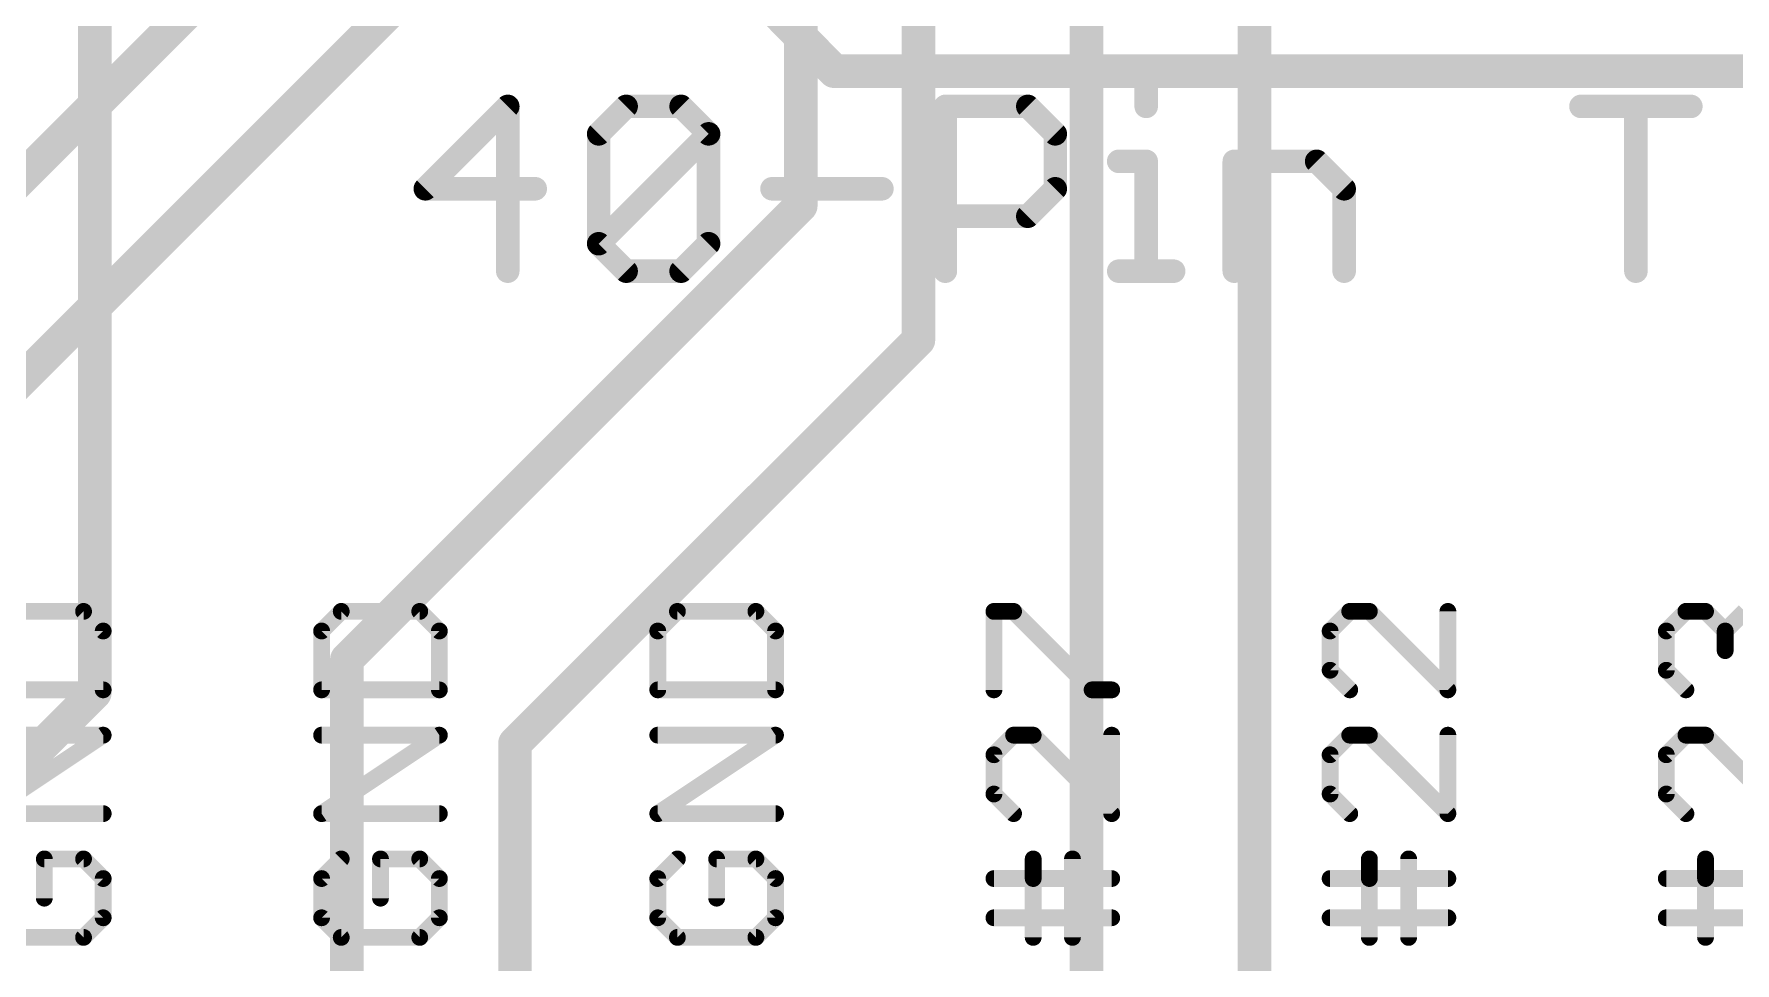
# Model space of a CAD drawing. Extents: x -9.8 to 65.3, y -0.3 to 69.2.
# Drawn here: x 16.69 to 29.54, y 15.99 to 23.01 of the extents above; entities that cross this region are included whole.
import ezdxf

# ---------------------------------------------------------------- set-up
doc = ezdxf.new("R2010")
doc.units = 0
for name, color, linetype in [('1', 12, 'CONTINUOUS'), ('16', 132, 'CONTINUOUS'), ('21', 40, 'CONTINUOUS')]:
    doc.layers.add(name, color=color, linetype=linetype)

msp = doc.modelspace()

# ---------------------------------------------------------------- linework, layer by layer
at = {"layer": '1', "const_width": 0.254}
for points in [[(17.145, 46.736), (17.145, 18.034)], [(17.75, 27.843), (22.733, 22.733)], [(22.733, 22.733), (46.609, 22.733)], [(17.145, 18.034), (14.224, 15.113)]]:
    msp.add_lwpolyline(points, dxfattribs=at)
at = {"layer": '1', "const_width": 0.127}
for points in [[(22.733, 22.7965, 1), (22.733, 22.6695)], [(22.6875, 22.6887, 1), (22.7785, 22.7773)], [(17.1899, 17.9891, 1), (17.1001, 18.0789)], [(17.0815, 18.034, 1), (17.2085, 18.034)]]:
    msp.add_lwpolyline(points, format="xyb", dxfattribs=at)
at = {"layer": '16', "const_width": 0.254}
for points in [[(22.479, 34.925), (22.479, 21.717)], [(23.368, 34.163), (23.368, 20.701)], [(13.462, 18.796), (20.574, 25.908)], [(21.59, 25.4), (15.875, 19.685)], [(25.908, 24.511), (25.908, 11.811)], [(24.638, 23.622), (24.638, 12.573)], [(22.479, 21.717), (19.05, 18.288)], [(23.368, 20.701), (20.32, 17.653)], [(19.05, 18.288), (19.05, 9.779)], [(20.32, 17.653), (20.32, 10.795)]]:
    msp.add_lwpolyline(points, dxfattribs=at)
at = {"layer": '16', "const_width": 0.127}
for points in [[(22.4155, 21.717, 1), (22.5425, 21.717)], [(22.5239, 21.6721, 1), (22.4341, 21.7619)], [(23.4129, 20.6561, 1), (23.3231, 20.7459)], [(23.3045, 20.701, 1), (23.4315, 20.701)], [(19.1135, 18.288, 1), (18.9865, 18.288)], [(19.0051, 18.3329, 1), (19.0949, 18.2431)], [(20.3835, 17.653, 1), (20.2565, 17.653)], [(20.2751, 17.6979, 1), (20.3649, 17.6081)]]:
    msp.add_lwpolyline(points, format="xyb", dxfattribs=at)
at = {"layer": '21'}
for points, const_width in [([(25.1334, 22.675, 1), (25.0445, 22.675)], 0.0889), ([(20.3097, 22.4674, 1), (20.2208, 22.4674)], 0.0889), ([(20.2967, 22.4359, 1), (20.2339, 22.4988)], 0.0889), ([(21.1598, 22.5118, 1), (21.1598, 22.4229)], 0.0889), ([(21.1912, 22.4359, 1), (21.1284, 22.4988)], 0.0889), ([(21.6064, 22.4988, 1), (21.5436, 22.4359)], 0.0889), ([(21.575, 22.4229, 1), (21.575, 22.5118)], 0.0889), ([(23.6161, 22.4674, 1), (23.5272, 22.4674)], 0.0889), ([(23.5716, 22.5118, 1), (23.5716, 22.4229)], 0.0889), ([(24.2259, 22.4988, 1), (24.163, 22.4359)], 0.0889), ([(24.1945, 22.4229, 1), (24.1945, 22.5118)], 0.0889), ([(25.0445, 22.4674, 1), (25.1334, 22.4674)], 0.0889), ([(28.374, 22.5118, 1), (28.374, 22.4229)], 0.0889), ([(28.8336, 22.4674, 1), (28.7447, 22.4674)], 0.0889), ([(29.2044, 22.4229, 1), (29.2044, 22.5118)], 0.0889), ([(20.9966, 22.2598, 1), (20.9077, 22.2598)], 0.0889), ([(20.9208, 22.2912, 1), (20.9836, 22.2283)], 0.0889), ([(21.8271, 22.2598, 1), (21.7382, 22.2598)], 0.0889), ([(21.8141, 22.2283, 1), (21.7512, 22.2912)], 0.0889), ([(21.7512, 22.2283, 1), (21.8141, 22.2912)], 0.0889), ([(24.4465, 22.2598, 1), (24.3576, 22.2598)], 0.0889), ([(24.3706, 22.2283, 1), (24.4335, 22.2912)], 0.0889), ([(24.8814, 22.0966, 1), (24.8814, 22.0077)], 0.0889), ([(25.1334, 22.0521, 1), (25.0445, 22.0521)], 0.0889), ([(25.089, 22.0077, 1), (25.089, 22.0966)], 0.0889), ([(25.7545, 22.0966, 1), (25.7545, 22.0077)], 0.0889), ([(25.799, 22.0521, 1), (25.7101, 22.0521)], 0.0889), ([(26.4088, 22.0836, 1), (26.3459, 22.0207)], 0.0889), ([(26.3773, 22.0077, 1), (26.3773, 22.0966)], 0.0889), ([(19.611, 21.876, 1), (19.6739, 21.8131)], 0.0889), ([(19.6425, 21.889, 1), (19.6425, 21.8001)], 0.0889), ([(20.4729, 21.8001, 1), (20.4729, 21.889)], 0.0889), ([(22.2619, 21.889, 1), (22.2619, 21.8001)], 0.0889), ([(23.0923, 21.8001, 1), (23.0923, 21.889)], 0.0889), ([(24.3576, 21.8445, 1), (24.4465, 21.8445)], 0.0889), ([(24.4335, 21.8131, 1), (24.3706, 21.876)], 0.0889), ([(26.6294, 21.8445, 1), (26.5405, 21.8445)], 0.0889), ([(26.5535, 21.8131, 1), (26.6164, 21.876)], 0.0889), ([(23.5716, 21.6814, 1), (23.5716, 21.5925)], 0.0889), ([(24.1945, 21.5925, 1), (24.1945, 21.6814)], 0.0889), ([(24.163, 21.6683, 1), (24.2259, 21.6055)], 0.0889), ([(20.9077, 21.4293, 1), (20.9966, 21.4293)], 0.0889), ([(20.9836, 21.4607, 1), (20.9208, 21.3979)], 0.0889), ([(20.9208, 21.4607, 1), (20.9836, 21.3979)], 0.0889), ([(21.7382, 21.4293, 1), (21.8271, 21.4293)], 0.0889), ([(21.8141, 21.3979, 1), (21.7512, 21.4607)], 0.0889), ([(20.2208, 21.2217, 1), (20.3097, 21.2217)], 0.0889), ([(21.1598, 21.2662, 1), (21.1598, 21.1773)], 0.0889), ([(21.1284, 21.1903, 1), (21.1912, 21.2531)], 0.0889), ([(21.5436, 21.2531, 1), (21.6064, 21.1903)], 0.0889), ([(21.575, 21.1773, 1), (21.575, 21.2662)], 0.0889), ([(23.5272, 21.2217, 1), (23.6161, 21.2217)], 0.0889), ([(24.8814, 21.2662, 1), (24.8814, 21.1773)], 0.0889), ([(25.0445, 21.2217, 1), (25.1334, 21.2217)], 0.0889), ([(25.2966, 21.1773, 1), (25.2966, 21.2662)], 0.0889), ([(25.7101, 21.2217, 1), (25.799, 21.2217)], 0.0889), ([(26.5405, 21.2217, 1), (26.6294, 21.2217)], 0.0889), ([(28.7447, 21.2217, 1), (28.8336, 21.2217)], 0.0889), ([(17.0827, 18.6729, 1), (17.0378, 18.628)], 0.0635), ([(17.0602, 18.6187, 1), (17.0602, 18.6822)], 0.0635), ([(19.007, 18.6822, 1), (19.007, 18.6187)], 0.0635), ([(19.0295, 18.628, 1), (18.9846, 18.6729)], 0.0635), ([(19.6227, 18.6729, 1), (19.5778, 18.628)], 0.0635), ([(19.6002, 18.6187, 1), (19.6002, 18.6822)], 0.0635), ([(21.547, 18.6822, 1), (21.547, 18.6187)], 0.0635), ([(21.5695, 18.628, 1), (21.5246, 18.6729)], 0.0635), ([(22.1627, 18.6729, 1), (22.1178, 18.628)], 0.0635), ([(22.1402, 18.6187, 1), (22.1402, 18.6822)], 0.0635), ([(23.9387, 18.6822, 1), (23.9387, 18.6187)], 0.0635), ([(23.9705, 18.6504, 1), (23.907, 18.6504)], 0.0635), ([(24.1095, 18.6729, 1), (24.0646, 18.628)], 0.0635), ([(24.087, 18.6187, 1), (24.087, 18.6822)], 0.0635), ([(26.627, 18.6822, 1), (26.627, 18.6187)], 0.0635), ([(26.6495, 18.628, 1), (26.6046, 18.6729)], 0.0635), ([(26.7978, 18.6729, 1), (26.7529, 18.628)], 0.0635), ([(26.7753, 18.6187, 1), (26.7753, 18.6822)], 0.0635), ([(27.4002, 18.6504, 1), (27.3368, 18.6504)], 0.0635), ([(29.167, 18.6822, 1), (29.167, 18.6187)], 0.0635), ([(29.1895, 18.628, 1), (29.1446, 18.6729)], 0.0635), ([(29.3378, 18.6729, 1), (29.2929, 18.628)], 0.0635), ([(29.3153, 18.6187, 1), (29.3153, 18.6822)], 0.0635), ([(17.2402, 18.5021, 1), (17.1768, 18.5021)], 0.0635), ([(17.186, 18.4797, 1), (17.231, 18.5246)], 0.0635), ([(18.8905, 18.5021, 1), (18.827, 18.5021)], 0.0635), ([(18.8363, 18.5246, 1), (18.8812, 18.4797)], 0.0635), ([(19.7802, 18.5021, 1), (19.7168, 18.5021)], 0.0635), ([(19.726, 18.4797, 1), (19.771, 18.5246)], 0.0635), ([(21.4305, 18.5021, 1), (21.367, 18.5021)], 0.0635), ([(21.3763, 18.5246, 1), (21.4212, 18.4797)], 0.0635), ([(22.3203, 18.5021, 1), (22.2568, 18.5021)], 0.0635), ([(22.266, 18.4797, 1), (22.311, 18.5246)], 0.0635), ([(26.5105, 18.5021, 1), (26.447, 18.5021)], 0.0635), ([(26.4563, 18.5246, 1), (26.5012, 18.4797)], 0.0635), ([(29.0505, 18.5021, 1), (28.987, 18.5021)], 0.0635), ([(28.9963, 18.5246, 1), (29.0412, 18.4797)], 0.0635), ([(29.4954, 18.5021, 1), (29.4319, 18.5021)], 0.0635), ([(29.4412, 18.5246, 1), (29.4861, 18.4797)], 0.0635), ([(29.4412, 18.4797, 1), (29.4861, 18.5246)], 0.0635), ([(29.4319, 18.3538, 1), (29.4954, 18.3538)], 0.0635), ([(26.5012, 18.228, 1), (26.4563, 18.1831)], 0.0635), ([(29.0412, 18.228, 1), (28.9963, 18.1831)], 0.0635), ([(26.447, 18.2056, 1), (26.5105, 18.2056)], 0.0635), ([(28.987, 18.2056, 1), (29.0505, 18.2056)], 0.0635), ([(17.1768, 18.0573, 1), (17.2402, 18.0573)], 0.0635), ([(17.2085, 18.0255, 1), (17.2085, 18.089)], 0.0635), ([(18.8587, 18.089, 1), (18.8587, 18.0255)], 0.0635), ([(18.827, 18.0573, 1), (18.8905, 18.0573)], 0.0635), ([(19.7168, 18.0573, 1), (19.7802, 18.0573)], 0.0635), ([(19.7485, 18.0255, 1), (19.7485, 18.089)], 0.0635), ([(21.3987, 18.089, 1), (21.3987, 18.0255)], 0.0635), ([(21.367, 18.0573, 1), (21.4305, 18.0573)], 0.0635), ([(22.2568, 18.0573, 1), (22.3203, 18.0573)], 0.0635), ([(22.2885, 18.0255, 1), (22.2885, 18.089)], 0.0635), ([(23.907, 18.0573, 1), (23.9705, 18.0573)], 0.0635), ([(24.6802, 18.089, 1), (24.6802, 18.0255)], 0.0635), ([(24.6578, 18.0348, 1), (24.7027, 18.0797)], 0.0635), ([(24.8285, 18.0255, 1), (24.8285, 18.089)], 0.0635), ([(26.6046, 18.0348, 1), (26.6495, 18.0797)], 0.0635), ([(27.3368, 18.0573, 1), (27.4002, 18.0573)], 0.0635), ([(27.346, 18.0348, 1), (27.391, 18.0797)], 0.0635), ([(29.1446, 18.0348, 1), (29.1895, 18.0797)], 0.0635), ([(17.2261, 17.6885, 1), (17.1909, 17.7413)], 0.0635), ([(17.2085, 17.6832, 1), (17.2085, 17.7467)], 0.0635), ([(18.8587, 17.7467, 1), (18.8587, 17.6832)], 0.0635), ([(19.7661, 17.6885, 1), (19.7309, 17.7413)], 0.0635), ([(19.7485, 17.6832, 1), (19.7485, 17.7467)], 0.0635), ([(21.3987, 17.7467, 1), (21.3987, 17.6832)], 0.0635), ([(22.3061, 17.6885, 1), (22.2709, 17.7413)], 0.0635), ([(22.2885, 17.6832, 1), (22.2885, 17.7467)], 0.0635), ([(24.087, 17.7467, 1), (24.087, 17.6832)], 0.0635), ([(24.1095, 17.6925, 1), (24.0646, 17.7374)], 0.0635), ([(24.2578, 17.7374, 1), (24.2129, 17.6925)], 0.0635), ([(24.2353, 17.6832, 1), (24.2353, 17.7467)], 0.0635), ([(24.8603, 17.7149, 1), (24.7968, 17.7149)], 0.0635), ([(26.627, 17.7467, 1), (26.627, 17.6832)], 0.0635), ([(26.6495, 17.6925, 1), (26.6046, 17.7374)], 0.0635), ([(26.7978, 17.7374, 1), (26.7529, 17.6925)], 0.0635), ([(26.7753, 17.6832, 1), (26.7753, 17.7467)], 0.0635), ([(27.4002, 17.7149, 1), (27.3368, 17.7149)], 0.0635), ([(29.167, 17.7467, 1), (29.167, 17.6832)], 0.0635), ([(29.1895, 17.6925, 1), (29.1446, 17.7374)], 0.0635), ([(29.3378, 17.7374, 1), (29.2929, 17.6925)], 0.0635), ([(29.3153, 17.6832, 1), (29.3153, 17.7467)], 0.0635), ([(23.9705, 17.5666, 1), (23.907, 17.5666)], 0.0635), ([(23.9163, 17.5891, 1), (23.9612, 17.5442)], 0.0635), ([(26.5105, 17.5666, 1), (26.447, 17.5666)], 0.0635), ([(26.4563, 17.5891, 1), (26.5012, 17.5442)], 0.0635), ([(29.0505, 17.5666, 1), (28.987, 17.5666)], 0.0635), ([(28.9963, 17.5891, 1), (29.0412, 17.5442)], 0.0635), ([(23.907, 17.27, 1), (23.9705, 17.27)], 0.0635), ([(23.9612, 17.2925, 1), (23.9163, 17.2476)], 0.0635), ([(26.447, 17.27, 1), (26.5105, 17.27)], 0.0635), ([(26.5012, 17.2925, 1), (26.4563, 17.2476)], 0.0635), ([(28.987, 17.27, 1), (29.0505, 17.27)], 0.0635), ([(29.0412, 17.2925, 1), (28.9963, 17.2476)], 0.0635), ([(17.2085, 17.09, 1), (17.2085, 17.1535)], 0.0635), ([(18.8587, 17.1535, 1), (18.8587, 17.09)], 0.0635), ([(18.8411, 17.1482, 1), (18.8764, 17.0953)], 0.0635), ([(19.7485, 17.09, 1), (19.7485, 17.1535)], 0.0635), ([(21.3987, 17.1535, 1), (21.3987, 17.09)], 0.0635), ([(21.3811, 17.1482, 1), (21.4164, 17.0953)], 0.0635), ([(22.2885, 17.09, 1), (22.2885, 17.1535)], 0.0635), ([(24.0646, 17.0993, 1), (24.1095, 17.1442)], 0.0635), ([(24.7968, 17.1217, 1), (24.8603, 17.1217)], 0.0635), ([(24.806, 17.0993, 1), (24.851, 17.1442)], 0.0635), ([(26.6046, 17.0993, 1), (26.6495, 17.1442)], 0.0635), ([(27.3368, 17.1217, 1), (27.4002, 17.1217)], 0.0635), ([(27.346, 17.0993, 1), (27.391, 17.1442)], 0.0635), ([(29.1446, 17.0993, 1), (29.1895, 17.1442)], 0.0635), ([(16.7636, 16.8111, 1), (16.7636, 16.7476)], 0.0635), ([(16.7954, 16.7794, 1), (16.7319, 16.7794)], 0.0635), ([(17.0827, 16.8018, 1), (17.0378, 16.7569)], 0.0635), ([(17.0602, 16.7476, 1), (17.0602, 16.8111)], 0.0635), ([(19.0295, 16.7569, 1), (18.9846, 16.8018)], 0.0635), ([(19.3036, 16.8111, 1), (19.3036, 16.7476)], 0.0635), ([(19.3354, 16.7794, 1), (19.2719, 16.7794)], 0.0635), ([(19.6227, 16.8018, 1), (19.5778, 16.7569)], 0.0635), ([(19.6002, 16.7476, 1), (19.6002, 16.8111)], 0.0635), ([(21.5695, 16.7569, 1), (21.5246, 16.8018)], 0.0635), ([(21.8436, 16.8111, 1), (21.8436, 16.7476)], 0.0635), ([(21.8754, 16.7794, 1), (21.8119, 16.7794)], 0.0635), ([(22.1627, 16.8018, 1), (22.1178, 16.7569)], 0.0635), ([(22.1402, 16.7476, 1), (22.1402, 16.8111)], 0.0635), ([(24.2671, 16.7794, 1), (24.2036, 16.7794)], 0.0635), ([(24.5637, 16.7794, 1), (24.5002, 16.7794)], 0.0635), ([(26.8071, 16.7794, 1), (26.7436, 16.7794)], 0.0635), ([(27.1037, 16.7794, 1), (27.0402, 16.7794)], 0.0635), ([(29.3471, 16.7794, 1), (29.2836, 16.7794)], 0.0635), ([(17.2402, 16.6311, 1), (17.1768, 16.6311)], 0.0635), ([(17.186, 16.6086, 1), (17.231, 16.6536)], 0.0635), ([(18.8363, 16.6536, 1), (18.8812, 16.6086)], 0.0635), ([(18.8905, 16.6311, 1), (18.827, 16.6311)], 0.0635), ([(19.7802, 16.6311, 1), (19.7168, 16.6311)], 0.0635), ([(19.726, 16.6086, 1), (19.771, 16.6536)], 0.0635), ([(21.3763, 16.6536, 1), (21.4212, 16.6086)], 0.0635), ([(21.4305, 16.6311, 1), (21.367, 16.6311)], 0.0635), ([(22.3203, 16.6311, 1), (22.2568, 16.6311)], 0.0635), ([(22.266, 16.6086, 1), (22.311, 16.6536)], 0.0635), ([(23.9387, 16.6628, 1), (23.9387, 16.5994)], 0.0635), ([(24.2671, 16.6311, 1), (24.2036, 16.6311)], 0.0635), ([(24.2036, 16.6311, 1), (24.2671, 16.6311)], 0.0635), ([(24.8285, 16.5994, 1), (24.8285, 16.6628)], 0.0635), ([(26.4787, 16.6628, 1), (26.4787, 16.5994)], 0.0635), ([(26.8071, 16.6311, 1), (26.7436, 16.6311)], 0.0635), ([(26.7436, 16.6311, 1), (26.8071, 16.6311)], 0.0635), ([(27.3685, 16.5994, 1), (27.3685, 16.6628)], 0.0635), ([(29.0187, 16.6628, 1), (29.0187, 16.5994)], 0.0635), ([(29.3471, 16.6311, 1), (29.2836, 16.6311)], 0.0635), ([(29.2836, 16.6311, 1), (29.3471, 16.6311)], 0.0635), ([(16.7319, 16.4828, 1), (16.7954, 16.4828)], 0.0635), ([(19.2719, 16.4828, 1), (19.3354, 16.4828)], 0.0635), ([(21.8119, 16.4828, 1), (21.8754, 16.4828)], 0.0635), ([(17.1768, 16.3345, 1), (17.2402, 16.3345)], 0.0635), ([(17.231, 16.3121, 1), (17.186, 16.357)], 0.0635), ([(18.8812, 16.357, 1), (18.8363, 16.3121)], 0.0635), ([(18.827, 16.3345, 1), (18.8905, 16.3345)], 0.0635), ([(19.7168, 16.3345, 1), (19.7802, 16.3345)], 0.0635), ([(19.771, 16.3121, 1), (19.726, 16.357)], 0.0635), ([(21.4212, 16.357, 1), (21.3763, 16.3121)], 0.0635), ([(21.367, 16.3345, 1), (21.4305, 16.3345)], 0.0635), ([(22.2568, 16.3345, 1), (22.3203, 16.3345)], 0.0635), ([(22.311, 16.3121, 1), (22.266, 16.357)], 0.0635), ([(23.9387, 16.3663, 1), (23.9387, 16.3028)], 0.0635), ([(24.8285, 16.3028, 1), (24.8285, 16.3663)], 0.0635), ([(26.4787, 16.3663, 1), (26.4787, 16.3028)], 0.0635), ([(27.3685, 16.3028, 1), (27.3685, 16.3663)], 0.0635), ([(29.0187, 16.3663, 1), (29.0187, 16.3028)], 0.0635), ([(17.0378, 16.2087, 1), (17.0827, 16.1638)], 0.0635), ([(17.0602, 16.1545, 1), (17.0602, 16.218)], 0.0635), ([(19.007, 16.218, 1), (19.007, 16.1545)], 0.0635), ([(18.9846, 16.1638, 1), (19.0295, 16.2087)], 0.0635), ([(19.5778, 16.2087, 1), (19.6227, 16.1638)], 0.0635), ([(19.6002, 16.1545, 1), (19.6002, 16.218)], 0.0635), ([(21.547, 16.218, 1), (21.547, 16.1545)], 0.0635), ([(21.5246, 16.1638, 1), (21.5695, 16.2087)], 0.0635), ([(22.1178, 16.2087, 1), (22.1627, 16.1638)], 0.0635), ([(22.1402, 16.1545, 1), (22.1402, 16.218)], 0.0635), ([(24.2036, 16.1862, 1), (24.2671, 16.1862)], 0.0635), ([(24.5002, 16.1862, 1), (24.5637, 16.1862)], 0.0635), ([(26.7436, 16.1862, 1), (26.8071, 16.1862)], 0.0635), ([(27.0402, 16.1862, 1), (27.1037, 16.1862)], 0.0635), ([(29.2836, 16.1862, 1), (29.3471, 16.1862)], 0.0635)]:
    msp.add_lwpolyline(points, format="xyb", dxfattribs=dict(at, const_width=const_width))
for points, const_width in [([(25.089, 22.675), (25.089, 22.4674)], 0.1778), ([(20.2653, 22.4674), (19.6425, 21.8445)], 0.1778), ([(20.2653, 21.2217), (20.2653, 22.4674)], 0.1778), ([(20.9522, 22.2598), (21.1598, 22.4674)], 0.1778), ([(21.1598, 22.4674), (21.575, 22.4674)], 0.1778), ([(21.575, 22.4674), (21.7826, 22.2598)], 0.1778), ([(23.5716, 21.2217), (23.5716, 22.4674)], 0.1778), ([(23.5716, 22.4674), (24.1945, 22.4674)], 0.1778), ([(24.1945, 22.4674), (24.4021, 22.2598)], 0.1778), ([(28.374, 22.4674), (29.2044, 22.4674)], 0.1778), ([(28.7892, 21.2217), (28.7892, 22.4674)], 0.1778), ([(20.9522, 21.4293), (20.9522, 22.2598)], 0.1778), ([(20.9522, 21.4293), (21.7826, 22.2598)], 0.1778), ([(21.7826, 22.2598), (21.7826, 21.4293)], 0.1778), ([(24.4021, 22.2598), (24.4021, 21.8445)], 0.1778), ([(24.8814, 22.0521), (25.089, 22.0521)], 0.1778), ([(25.089, 22.0521), (25.089, 21.2217)], 0.1778), ([(25.7545, 21.2217), (25.7545, 22.0521)], 0.1778), ([(25.7545, 22.0521), (26.3773, 22.0521)], 0.1778), ([(26.3773, 22.0521), (26.585, 21.8445)], 0.1778), ([(19.6425, 21.8445), (20.4729, 21.8445)], 0.1778), ([(22.2619, 21.8445), (23.0923, 21.8445)], 0.1778), ([(24.4021, 21.8445), (24.1945, 21.6369)], 0.1778), ([(26.585, 21.8445), (26.585, 21.2217)], 0.1778), ([(24.1945, 21.6369), (23.5716, 21.6369)], 0.1778), ([(21.1598, 21.2217), (20.9522, 21.4293)], 0.1778), ([(21.7826, 21.4293), (21.575, 21.2217)], 0.1778), ([(21.575, 21.2217), (21.1598, 21.2217)], 0.1778), ([(24.8814, 21.2217), (25.2966, 21.2217)], 0.1778), ([(17.0602, 18.6504), (16.467, 18.6504)], 0.127), ([(17.2085, 18.5021), (17.0602, 18.6504)], 0.127), ([(19.007, 18.6504), (18.8587, 18.5021)], 0.127), ([(19.6002, 18.6504), (19.007, 18.6504)], 0.127), ([(19.7485, 18.5021), (19.6002, 18.6504)], 0.127), ([(21.547, 18.6504), (21.3987, 18.5021)], 0.127), ([(22.1402, 18.6504), (21.547, 18.6504)], 0.127), ([(22.2885, 18.5021), (22.1402, 18.6504)], 0.127), ([(23.9387, 18.0573), (23.9387, 18.6504)], 0.127), ([(23.9387, 18.6504), (24.087, 18.6504)], 0.127), ([(24.087, 18.6504), (24.6802, 18.0573)], 0.127), ([(26.627, 18.6504), (26.4787, 18.5021)], 0.127), ([(26.7753, 18.6504), (26.627, 18.6504)], 0.127), ([(27.3685, 18.0573), (26.7753, 18.6504)], 0.127), ([(27.3685, 18.6504), (27.3685, 18.0573)], 0.127), ([(29.0187, 18.5021), (29.167, 18.6504)], 0.127), ([(29.167, 18.6504), (29.3153, 18.6504)], 0.127), ([(29.3153, 18.6504), (29.4636, 18.5021)], 0.127), ([(29.4636, 18.5021), (29.6119, 18.6504)], 0.127), ([(17.2085, 18.0573), (17.2085, 18.5021)], 0.127), ([(18.8587, 18.5021), (18.8587, 18.0573)], 0.127), ([(19.7485, 18.0573), (19.7485, 18.5021)], 0.127), ([(21.3987, 18.5021), (21.3987, 18.0573)], 0.127), ([(22.2885, 18.0573), (22.2885, 18.5021)], 0.127), ([(26.4787, 18.5021), (26.4787, 18.2056)], 0.127), ([(29.0187, 18.2056), (29.0187, 18.5021)], 0.127), ([(29.4636, 18.5021), (29.4636, 18.3538)], 0.127), ([(26.4787, 18.2056), (26.627, 18.0573)], 0.127), ([(29.167, 18.0573), (29.0187, 18.2056)], 0.127), ([(16.3187, 18.0573), (17.2085, 18.0573)], 0.127), ([(18.8587, 18.0573), (19.7485, 18.0573)], 0.127), ([(21.3987, 18.0573), (22.2885, 18.0573)], 0.127), ([(24.6802, 18.0573), (24.8285, 18.0573)], 0.127), ([(16.3187, 17.1217), (17.2085, 17.7149)], 0.127), ([(17.2085, 17.7149), (16.3187, 17.7149)], 0.127), ([(18.8587, 17.1217), (19.7485, 17.7149)], 0.127), ([(19.7485, 17.7149), (18.8587, 17.7149)], 0.127), ([(21.3987, 17.1217), (22.2885, 17.7149)], 0.127), ([(22.2885, 17.7149), (21.3987, 17.7149)], 0.127), ([(24.087, 17.7149), (23.9387, 17.5666)], 0.127), ([(24.2353, 17.7149), (24.087, 17.7149)], 0.127), ([(24.8285, 17.1217), (24.2353, 17.7149)], 0.127), ([(24.8285, 17.7149), (24.8285, 17.1217)], 0.127), ([(26.627, 17.7149), (26.4787, 17.5666)], 0.127), ([(26.7753, 17.7149), (26.627, 17.7149)], 0.127), ([(27.3685, 17.1217), (26.7753, 17.7149)], 0.127), ([(27.3685, 17.7149), (27.3685, 17.1217)], 0.127), ([(29.167, 17.7149), (29.0187, 17.5666)], 0.127), ([(29.3153, 17.7149), (29.167, 17.7149)], 0.127), ([(29.9085, 17.1217), (29.3153, 17.7149)], 0.127), ([(23.9387, 17.5666), (23.9387, 17.27)], 0.127), ([(26.4787, 17.5666), (26.4787, 17.27)], 0.127), ([(29.0187, 17.5666), (29.0187, 17.27)], 0.127), ([(23.9387, 17.27), (24.087, 17.1217)], 0.127), ([(26.4787, 17.27), (26.627, 17.1217)], 0.127), ([(29.0187, 17.27), (29.167, 17.1217)], 0.127), ([(17.2085, 17.1217), (16.3187, 17.1217)], 0.127), ([(19.7485, 17.1217), (18.8587, 17.1217)], 0.127), ([(22.2885, 17.1217), (21.3987, 17.1217)], 0.127), ([(17.0602, 16.7794), (16.7636, 16.7794)], 0.127), ([(16.7636, 16.7794), (16.7636, 16.4828)], 0.127), ([(17.2085, 16.6311), (17.0602, 16.7794)], 0.127), ([(19.007, 16.7794), (18.8587, 16.6311)], 0.127), ([(19.6002, 16.7794), (19.3036, 16.7794)], 0.127), ([(19.3036, 16.7794), (19.3036, 16.4828)], 0.127), ([(19.7485, 16.6311), (19.6002, 16.7794)], 0.127), ([(21.547, 16.7794), (21.3987, 16.6311)], 0.127), ([(22.1402, 16.7794), (21.8436, 16.7794)], 0.127), ([(21.8436, 16.7794), (21.8436, 16.4828)], 0.127), ([(22.2885, 16.6311), (22.1402, 16.7794)], 0.127), ([(24.2353, 16.6311), (24.2353, 16.7794)], 0.127), ([(24.5319, 16.1862), (24.5319, 16.7794)], 0.127), ([(26.7753, 16.6311), (26.7753, 16.7794)], 0.127), ([(27.0719, 16.1862), (27.0719, 16.7794)], 0.127), ([(29.3153, 16.6311), (29.3153, 16.7794)], 0.127), ([(17.2085, 16.3345), (17.2085, 16.6311)], 0.127), ([(18.8587, 16.6311), (18.8587, 16.3345)], 0.127), ([(19.7485, 16.3345), (19.7485, 16.6311)], 0.127), ([(21.3987, 16.6311), (21.3987, 16.3345)], 0.127), ([(22.2885, 16.3345), (22.2885, 16.6311)], 0.127), ([(23.9387, 16.6311), (24.8285, 16.6311)], 0.127), ([(24.2353, 16.1862), (24.2353, 16.6311)], 0.127), ([(26.4787, 16.6311), (27.3685, 16.6311)], 0.127), ([(26.7753, 16.1862), (26.7753, 16.6311)], 0.127), ([(29.0187, 16.6311), (29.9085, 16.6311)], 0.127), ([(29.3153, 16.1862), (29.3153, 16.6311)], 0.127), ([(17.0602, 16.1862), (17.2085, 16.3345)], 0.127), ([(18.8587, 16.3345), (19.007, 16.1862)], 0.127), ([(19.6002, 16.1862), (19.7485, 16.3345)], 0.127), ([(21.3987, 16.3345), (21.547, 16.1862)], 0.127), ([(22.1402, 16.1862), (22.2885, 16.3345)], 0.127), ([(24.8285, 16.3345), (23.9387, 16.3345)], 0.127), ([(27.3685, 16.3345), (26.4787, 16.3345)], 0.127), ([(29.9085, 16.3345), (29.0187, 16.3345)], 0.127), ([(16.467, 16.1862), (17.0602, 16.1862)], 0.127), ([(19.007, 16.1862), (19.6002, 16.1862)], 0.127), ([(21.547, 16.1862), (22.1402, 16.1862)], 0.127)]:
    msp.add_lwpolyline(points, dxfattribs=dict(at, const_width=const_width))

doc.saveas('drawing.dxf')
